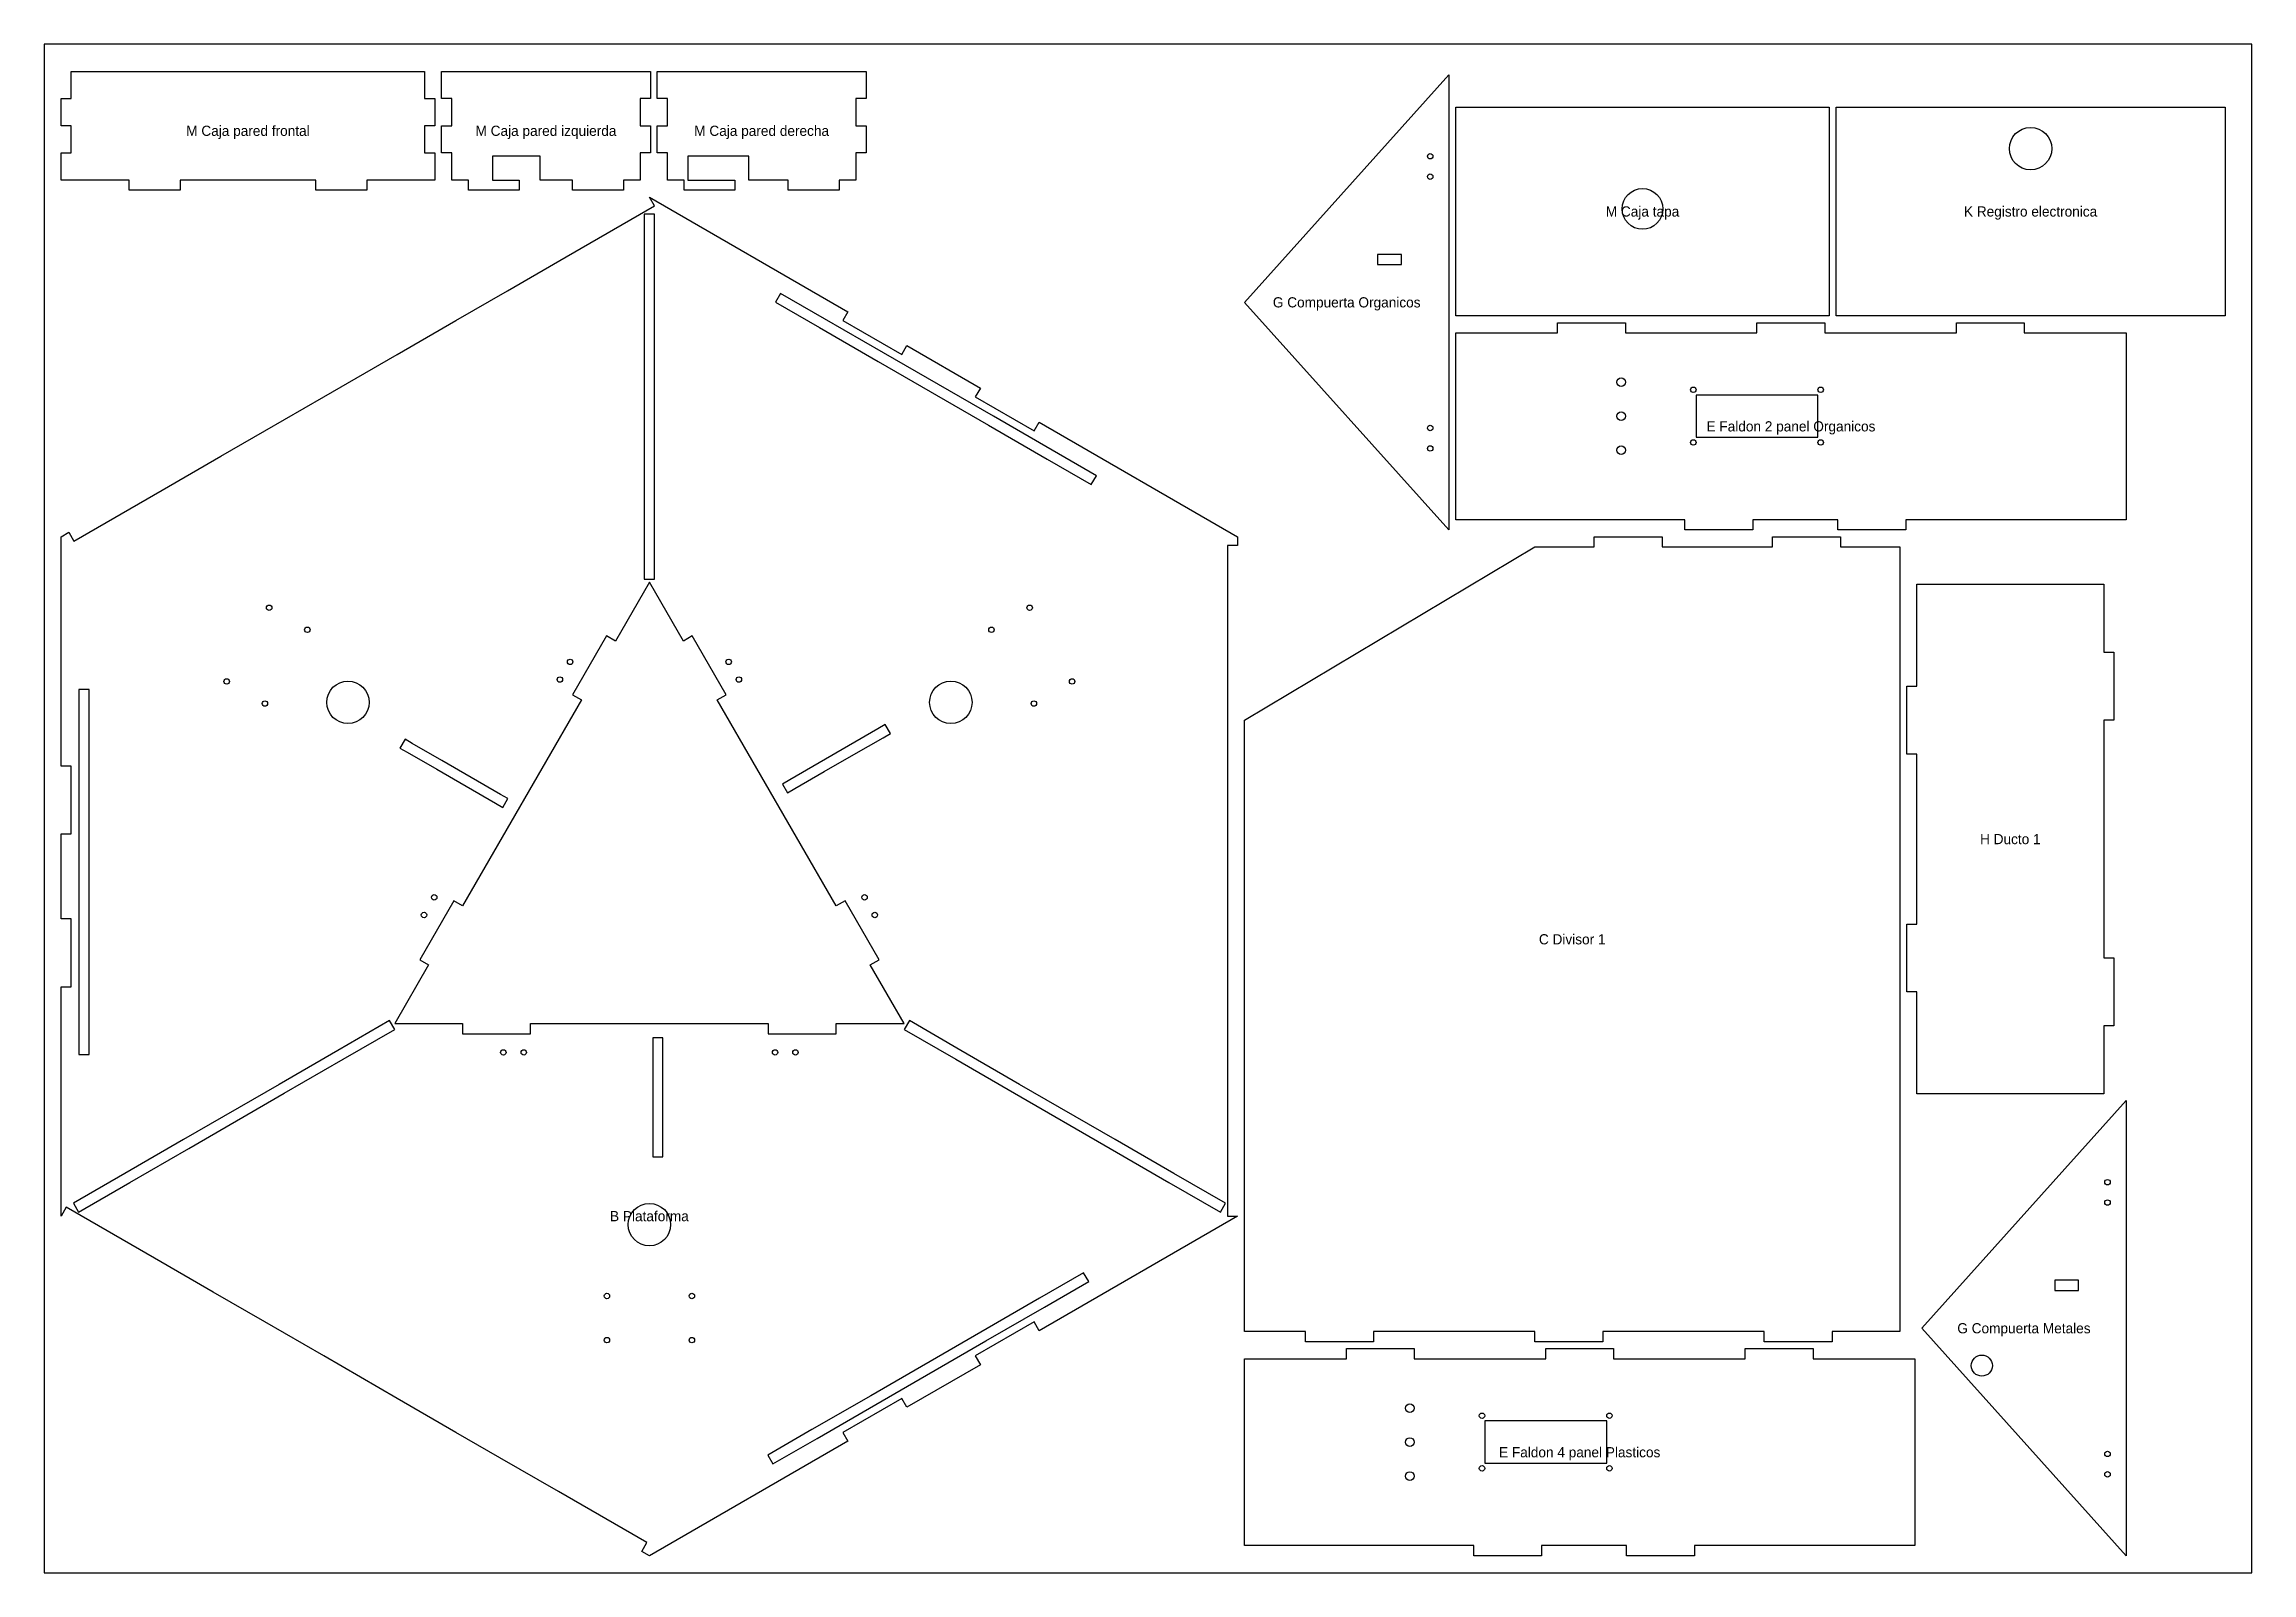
# Model space of a CAD drawing. Header units: millimetres. Extents: x 0 to 1300, y 0 to 900.
import ezdxf
from ezdxf.enums import TextEntityAlignment as Align

# ---------------------------------------------------------------- set-up
doc = ezdxf.new("R2010")
doc.units = ezdxf.units.MM
for name, color, linetype in [('CORTE', 1, 'Continuous'), ('ETIQUETAS_GRABAR', 5, 'Continuous'), ('PLANCHA_1300x900_NO_CORTAR', 8, 'Continuous')]:
    doc.layers.add(name, color=color, linetype=linetype)

msp = doc.modelspace()

# ---------------------------------------------------------------- linework, layer by layer
at = {"layer": 'CORTE'}
for p, q in [((16, 868), (16, 884)), ((16, 884), (224, 884)), ((224, 884), (224, 868)), ((234, 868), (234, 884)), ((234, 884), (357, 884)), ((357, 884), (357, 868)), ((361, 868), (361, 884)), ((361, 884), (484, 884)), ((484, 884), (484, 868)), ((706.8, 748), (827.2, 882)), ((827.2, 882), (827.2, 614)), ((10, 852), (10, 868)), ((10, 868), (16, 868)), ((224, 868), (230, 868)), ((230, 868), (230, 852)), ((240, 868), (234, 868)), ((240, 852), (240, 868)), ((357, 868), (351, 868)), ((351, 868), (351, 852)), ((367, 868), (361, 868)), ((367, 852), (367, 868)), ((484, 868), (478, 868)), ((478, 868), (478, 852)), ((831.2, 740), (831.2, 863)), ((831.2, 863), (1051.2, 863)), ((1051.2, 863), (1051.2, 740)), ((1055.2, 740), (1055.2, 863)), ((1055.2, 863), (1284.2, 863)), ((1284.2, 863), (1284.2, 740)), ((16, 852), (10, 852)), ((16, 836), (16, 852)), ((230, 852), (224, 852)), ((224, 852), (224, 836)), ((234, 836), (234, 852)), ((234, 852), (240, 852)), ((351, 852), (357, 852)), ((357, 852), (357, 836)), ((361, 836), (361, 852)), ((361, 852), (367, 852)), ((478, 852), (484, 852)), ((484, 852), (484, 836)), ((10, 820), (10, 836)), ((10, 836), (16, 836)), ((224, 836), (230, 836)), ((230, 836), (230, 820)), ((240, 836), (234, 836)), ((240, 820), (240, 836)), ((292, 834), (264, 834)), ((264, 834), (264, 820)), ((292, 820), (292, 834)), ((357, 836), (351, 836)), ((351, 836), (351, 820)), ((367, 836), (361, 836)), ((367, 820), (367, 836)), ((415, 834), (379, 834)), ((379, 834), (379, 820)), ((415, 820), (415, 834)), ((484, 836), (478, 836)), ((478, 836), (478, 820)), ((50, 820), (10, 820)), ((50, 814), (50, 820)), ((160, 820), (80, 820)), ((80, 820), (80, 814)), ((160, 814), (160, 820)), ((230, 820), (190, 820)), ((190, 820), (190, 814)), ((249.8, 820), (240, 820)), ((249.8, 814), (249.8, 820)), ((264, 820), (279.8, 820)), ((279.8, 820), (279.8, 814)), ((311.2, 820), (292, 820)), ((311.2, 814), (311.2, 820)), ((351, 820), (341.2, 820)), ((341.2, 820), (341.2, 814)), ((376.8, 820), (367, 820)), ((376.8, 814), (376.8, 820)), ((379, 820), (406.8, 820)), ((406.8, 820), (406.8, 814)), ((438.2, 820), (415, 820)), ((438.2, 814), (438.2, 820)), ((478, 820), (468.2, 820)), ((468.2, 820), (468.2, 814)), ((80, 814), (50, 814)), ((190, 814), (160, 814)), ((279.8, 814), (249.8, 814)), ((341.2, 814), (311.2, 814)), ((359.4, 804.8), (356.4, 810)), ((356.4, 810), (473.3, 742.5)), ((406.8, 814), (376.8, 814)), ((468.2, 814), (438.2, 814)), ((307.4, 774.8), (359.4, 804.8)), ((353.4, 800), (353.4, 765)), ((359.4, 800), (353.4, 800)), ((359.4, 765), (359.4, 800)), ((272.8, 754.8), (307.4, 774.8)), ((787.2, 776.2), (785.2, 776.2)), ((785.2, 776.2), (785.2, 770.2)), ((785.2, 770.2), (787.2, 770.2)), ((797.2, 776.2), (787.2, 776.2)), ((787.2, 770.2), (797.2, 770.2)), ((799.2, 776.2), (797.2, 776.2)), ((797.2, 770.2), (799.2, 770.2)), ((799.2, 770.2), (799.2, 776.2)), ((242.5, 737.3), (272.8, 754.8)), ((353.4, 765), (353.4, 725)), ((359.4, 725), (359.4, 765)), ((433.6, 753.3), (430.6, 748.1)), ((430.6, 748.1), (456.6, 733.1)), ((459.6, 738.3), (433.6, 753.3)), ((473.3, 742.5), (470.3, 737.3)), ((827.2, 614), (706.8, 748)), ((207.9, 717.3), (242.5, 737.3)), ((456.6, 733.1), (491.2, 713.1)), ((494.2, 718.3), (459.6, 738.3)), ((470.3, 737.3), (505, 717.3)), ((1051.2, 740), (831.2, 740)), ((831.2, 620), (831.2, 730)), ((831.2, 730), (891.2, 730)), ((891.2, 730), (891.2, 736)), ((891.2, 736), (931.2, 736)), ((931.2, 736), (931.2, 730)), ((931.2, 730), (1008.6, 730)), ((1008.6, 730), (1008.6, 736)), ((1008.6, 736), (1048.6, 736)), ((1048.6, 736), (1048.6, 730)), ((1048.6, 730), (1126, 730)), ((1284.2, 740), (1055.2, 740)), ((1126, 730), (1126, 736)), ((1126, 736), (1166, 736)), ((1166, 736), (1166, 730)), ((1166, 730), (1226, 730)), ((1226, 730), (1226, 620)), ((164.6, 692.3), (207.9, 717.3)), ((353.4, 725), (353.4, 660)), ((359.4, 660), (359.4, 725)), ((559, 680.9), (494.2, 718.3)), ((505, 717.3), (508, 722.5)), ((508, 722.5), (551.3, 697.5)), ((491.2, 713.1), (556, 675.7)), ((129.9, 672.3), (164.6, 692.3)), ((551.3, 697.5), (548.3, 692.3)), ((548.3, 692.3), (582.9, 672.3)), ((1044.5, 693.4), (972.7, 693.4)), ((972.7, 693.4), (972.7, 668.6)), ((1044.5, 668.6), (1044.5, 693.4)), ((593.6, 660.9), (559, 680.9)), ((582.9, 672.3), (585.9, 677.5)), ((585.9, 677.5), (702.8, 610)), ((104.1, 657.4), (129.9, 672.3)), ((556, 675.7), (590.6, 655.7)), ((972.7, 668.6), (1044.5, 668.6)), ((69.5, 637.4), (104.1, 657.4)), ((353.4, 660), (353.4, 620)), ((359.4, 620), (359.4, 660)), ((590.6, 655.7), (616.6, 640.7)), ((619.6, 645.9), (593.6, 660.9)), ((17.5, 607.4), (69.5, 637.4)), ((616.6, 640.7), (619.6, 645.9)), ((10, 610), (14.5, 612.6)), ((14.5, 612.6), (17.5, 607.4)), ((353.4, 620), (353.4, 585)), ((359.4, 585), (359.4, 620)), ((966.2, 620), (831.2, 620)), ((966.2, 614), (966.2, 620)), ((1006.2, 614), (966.2, 614)), ((1056.2, 620), (1006.2, 620)), ((1006.2, 620), (1006.2, 614)), ((1056.2, 614), (1056.2, 620)), ((1096.2, 614), (1056.2, 614)), ((1226, 620), (1096.2, 620)), ((1096.2, 620), (1096.2, 614)), ((10, 475), (10, 610)), ((702.8, 604.8), (696.8, 604.8)), ((696.8, 604.8), (696.8, 544.8)), ((702.8, 610), (702.8, 604.8)), ((706.8, 502.1), (877.8, 604)), ((877.8, 604), (912.8, 604)), ((912.8, 604), (912.8, 610)), ((912.8, 610), (952.8, 610)), ((952.8, 610), (952.8, 604)), ((952.8, 604), (1017.8, 604)), ((1017.8, 604), (1017.8, 610)), ((1017.8, 610), (1057.8, 610)), ((1057.8, 610), (1057.8, 604)), ((1057.8, 604), (1092.8, 604)), ((1092.8, 604), (1092.8, 142)), ((353.4, 585), (359.4, 585)), ((356.4, 583.2), (336.4, 548.6)), ((376.4, 548.6), (356.4, 583.2)), ((1102.8, 522), (1102.8, 582)), ((1102.8, 582), (1212.8, 582)), ((1212.8, 582), (1212.8, 542)), ((331.2, 551.6), (311.2, 516.9)), ((336.4, 548.6), (331.2, 551.6)), ((381.6, 551.6), (376.4, 548.6)), ((401.6, 516.9), (381.6, 551.6)), ((696.8, 544.8), (696.8, 504.8)), ((1212.8, 542), (1218.8, 542)), ((1218.8, 542), (1218.8, 502)), ((26.5, 520), (20.5, 520)), ((20.5, 520), (20.5, 490)), ((26.5, 490), (26.5, 520)), ((1096.8, 482), (1096.8, 522)), ((1096.8, 522), (1102.8, 522)), ((316.4, 513.9), (246.4, 392.7)), ((311.2, 516.9), (316.4, 513.9)), ((396.4, 513.9), (401.6, 516.9)), ((466.4, 392.7), (396.4, 513.9)), ((491, 496.9), (473.7, 486.9)), ((495.3, 499.4), (491, 496.9)), ((494, 491.7), (498.3, 494.2)), ((498.3, 494.2), (495.3, 499.4)), ((696.8, 504.8), (696.8, 475)), ((706.8, 142), (706.8, 502.1)), ((1218.8, 502), (1212.8, 502)), ((1212.8, 502), (1212.8, 362)), ((20.5, 490), (20.5, 450)), ((26.5, 450), (26.5, 490)), ((212.5, 490.8), (209.5, 485.6)), ((209.5, 485.6), (213.8, 483.1)), ((216.8, 488.3), (212.5, 490.8)), ((213.8, 483.1), (231.2, 473.1)), ((234.2, 478.3), (216.8, 488.3)), ((473.7, 486.9), (456.3, 476.9)), ((459.3, 471.7), (476.7, 481.7)), ((476.7, 481.7), (494, 491.7)), ((1102.8, 482), (1096.8, 482)), ((1102.8, 382), (1102.8, 482)), ((16, 475), (10, 475)), ((16, 435), (16, 475)), ((231.2, 473.1), (248.5, 463.1)), ((251.5, 468.3), (234.2, 478.3)), ((268.8, 458.3), (251.5, 468.3)), ((456.3, 476.9), (439, 466.9)), ((442, 461.7), (459.3, 471.7)), ((696.8, 475), (696.8, 435)), ((248.5, 463.1), (265.8, 453.1)), ((273.1, 455.8), (268.8, 458.3)), ((270.1, 450.6), (273.1, 455.8)), ((439, 466.9), (434.7, 464.4)), ((434.7, 464.4), (437.7, 459.2)), ((437.7, 459.2), (442, 461.7)), ((20.5, 450), (20.5, 375.2)), ((26.5, 375.2), (26.5, 450)), ((265.8, 453.1), (270.1, 450.6)), ((10, 385), (10, 435)), ((10, 435), (16, 435)), ((696.8, 435), (696.8, 385)), ((241.2, 395.7), (221.2, 361)), ((246.4, 392.7), (241.2, 395.7)), ((471.6, 395.7), (466.4, 392.7)), ((491.6, 361), (471.6, 395.7)), ((16, 385), (10, 385)), ((16, 345), (16, 385)), ((696.8, 385), (696.8, 345)), ((1096.8, 342), (1096.8, 382)), ((1096.8, 382), (1102.8, 382)), ((20.5, 375.2), (20.5, 335.2)), ((26.5, 335.2), (26.5, 375.2)), ((226.4, 358), (206.4, 323.4)), ((221.2, 361), (226.4, 358)), ((486.4, 358), (491.6, 361)), ((506.4, 323.4), (486.4, 358)), ((1212.8, 362), (1218.8, 362)), ((1218.8, 362), (1218.8, 322)), ((10, 210), (10, 345)), ((10, 345), (16, 345)), ((696.8, 345), (696.8, 310)), ((1102.8, 342), (1096.8, 342)), ((1102.8, 282), (1102.8, 342)), ((20.5, 335.2), (20.5, 305.2)), ((26.5, 305.2), (26.5, 335.2)), ((203.4, 325.1), (173, 307.6)), ((206.4, 319.9), (203.4, 325.1)), ((509.5, 325.1), (506.5, 319.9)), ((539.8, 307.6), (509.5, 325.1)), ((176, 302.4), (206.4, 319.9)), ((206.4, 323.4), (246.4, 323.4)), ((246.4, 323.4), (246.4, 317.4)), ((246.4, 317.4), (286.4, 317.4)), ((286.4, 317.4), (286.4, 323.4)), ((286.4, 323.4), (426.4, 323.4)), ((364.4, 315), (358.4, 315)), ((358.4, 315), (358.4, 310)), ((364.4, 310), (364.4, 315)), ((426.4, 323.4), (426.4, 317.4)), ((426.4, 317.4), (466.4, 317.4)), ((466.4, 317.4), (466.4, 323.4)), ((466.4, 323.4), (506.4, 323.4)), ((506.5, 319.9), (536.8, 302.4)), ((1212.8, 322), (1212.8, 282)), ((1218.8, 322), (1212.8, 322)), ((20.5, 305.2), (26.5, 305.2)), ((173, 307.6), (138.4, 287.6)), ((141.4, 282.4), (176, 302.4)), ((358.4, 310), (358.4, 290)), ((364.4, 290), (364.4, 310)), ((536.8, 302.4), (571.4, 282.4)), ((574.4, 287.6), (539.8, 307.6)), ((696.8, 310), (696.8, 270)), ((138.4, 287.6), (82.1, 255.1)), ((358.4, 290), (358.4, 270)), ((364.4, 270), (364.4, 290)), ((630.7, 255.1), (574.4, 287.6)), ((85.1, 249.9), (141.4, 282.4)), ((571.4, 282.4), (627.7, 249.9)), ((1212.8, 282), (1102.8, 282)), ((1105.6, 144), (1226, 278)), ((1226, 278), (1226, 10)), ((358.4, 270), (358.4, 250)), ((364.4, 250), (364.4, 270)), ((696.8, 270), (696.8, 210)), ((82.1, 255.1), (47.5, 235.1)), ((50.5, 229.9), (85.1, 249.9)), ((358.4, 250), (358.4, 245)), ((364.4, 245), (364.4, 250)), ((627.7, 249.9), (662.3, 229.9)), ((665.3, 235.1), (630.7, 255.1)), ((47.5, 235.1), (17.2, 217.6)), ((358.4, 245), (364.4, 245)), ((695.7, 217.6), (665.3, 235.1)), ((20.2, 212.4), (50.5, 229.9)), ((662.3, 229.9), (692.7, 212.4)), ((13, 215.2), (10, 210)), ((65, 185.2), (13, 215.2)), ((17.2, 217.6), (20.2, 212.4)), ((702.8, 210), (585.9, 142.5)), ((692.7, 212.4), (695.7, 217.6)), ((696.8, 210), (702.8, 210)), ((99.6, 165.2), (65, 185.2)), ((612.1, 176.7), (586.1, 161.7)), ((589.1, 156.5), (615.1, 171.5)), ((615.1, 171.5), (612.1, 176.7)), ((1186, 172.3), (1184, 172.3)), ((1184, 172.3), (1184, 166.3)), ((1196, 172.3), (1186, 172.3)), ((1198, 172.3), (1196, 172.3)), ((1198, 166.3), (1198, 172.3)), ((129.9, 147.7), (99.6, 165.2)), ((586.1, 161.7), (551.5, 141.7)), ((554.5, 136.5), (589.1, 156.5)), ((1184, 166.3), (1186, 166.3)), ((1186, 166.3), (1196, 166.3)), ((1196, 166.3), (1198, 166.3)), ((164.6, 127.7), (129.9, 147.7)), ((582.9, 147.7), (548.3, 127.7)), ((585.9, 142.5), (582.9, 147.7)), ((1226, 10), (1105.6, 144)), ((551.5, 141.7), (486.7, 104.3)), ((489.7, 99.1), (554.5, 136.5)), ((742.8, 142), (706.8, 142)), ((742.8, 136), (742.8, 142)), ((782.8, 136), (742.8, 136)), ((766.8, 126), (766.8, 132)), ((766.8, 132), (806.8, 132)), ((877.8, 142), (782.8, 142)), ((782.8, 142), (782.8, 136)), ((806.8, 132), (806.8, 126)), ((877.8, 136), (877.8, 142)), ((917.8, 136), (877.8, 136)), ((884.2, 126), (884.2, 132)), ((884.2, 132), (924.2, 132)), ((1012.8, 142), (917.8, 142)), ((917.8, 142), (917.8, 136)), ((924.2, 132), (924.2, 126)), ((1001.6, 126), (1001.6, 132)), ((1001.6, 132), (1041.6, 132)), ((1012.8, 136), (1012.8, 142)), ((1052.8, 136), (1012.8, 136)), ((1041.6, 132), (1041.6, 126)), ((1092.8, 142), (1052.8, 142)), ((1052.8, 142), (1052.8, 136)), ((207.9, 102.7), (164.6, 127.7)), ((551.3, 122.5), (508, 97.5)), ((548.3, 127.7), (551.3, 122.5)), ((706.8, 16), (706.8, 126)), ((706.8, 126), (766.8, 126)), ((806.8, 126), (884.2, 126)), ((924.2, 126), (1001.6, 126)), ((1041.6, 126), (1101.6, 126)), ((1101.6, 126), (1101.6, 16)), ((486.7, 104.3), (452.1, 84.3)), ((242.5, 82.7), (207.9, 102.7)), ((455.1, 79.1), (489.7, 99.1)), ((505, 102.7), (470.3, 82.7)), ((508, 97.5), (505, 102.7)), ((268.3, 67.8), (242.5, 82.7)), ((452.1, 84.3), (426.1, 69.3)), ((429.1, 64.1), (455.1, 79.1)), ((470.3, 82.7), (473.3, 77.5)), ((920.1, 89.4), (848.3, 89.4)), ((848.3, 89.4), (848.3, 64.6)), ((920.1, 64.6), (920.1, 89.4)), ((302.9, 47.8), (268.3, 67.8)), ((473.3, 77.5), (356.4, 10)), ((426.1, 69.3), (429.1, 64.1)), ((848.3, 64.6), (920.1, 64.6)), ((354.9, 17.8), (302.9, 47.8)), ((351.9, 12.6), (354.9, 17.8)), ((841.8, 16), (706.8, 16)), ((841.8, 10), (841.8, 16)), ((931.8, 16), (881.8, 16)), ((881.8, 16), (881.8, 10)), ((931.8, 10), (931.8, 16)), ((1101.6, 16), (971.8, 16)), ((971.8, 16), (971.8, 10)), ((356.4, 10), (351.9, 12.6)), ((881.8, 10), (841.8, 10)), ((971.8, 10), (931.8, 10))]:
    msp.add_line(p, q, dxfattribs=at)
for centre, radius in [((1169.7, 838.5), 12.5), ((816.2, 834), 1.6), ((816.2, 822), 1.6), ((941.2, 803), 12), ((928.6, 701), 2.55), ((971.1, 696.5), 1.6), ((1046.1, 696.5), 1.6), ((928.6, 681), 2.55), ((816.2, 674), 1.6), ((816.2, 662), 1.6), ((928.6, 661), 2.55), ((971.1, 665.5), 1.6), ((1046.1, 665.5), 1.6), ((132.5, 568.2), 1.6), ((580.3, 568.2), 1.6), ((155, 555.2), 1.6), ((557.8, 555.2), 1.6), ((309.7, 536.3), 1.6), ((403.1, 536.3), 1.6), ((107.5, 524.8), 1.6), ((178.9, 512.5), 12.5), ((303.7, 525.9), 1.6), ((409.1, 525.9), 1.6), ((533.9, 512.5), 12.5), ((605.3, 524.8), 1.6), ((130, 511.8), 1.6), ((582.8, 511.8), 1.6), ((229.7, 397.7), 1.6), ((483.1, 397.7), 1.6), ((223.7, 387.3), 1.6), ((489.1, 387.3), 1.6), ((270.4, 306.4), 1.6), ((282.4, 306.4), 1.6), ((430.4, 306.4), 1.6), ((442.4, 306.4), 1.6), ((1215, 230), 1.6), ((356.4, 205), 12.5), ((1215, 218), 1.6), ((331.4, 163), 1.6), ((381.4, 163), 1.6), ((331.4, 137), 1.6), ((381.4, 137), 1.6), ((1141, 122), 6.2), ((804.2, 97), 2.55), ((846.7, 92.5), 1.6), ((921.7, 92.5), 1.6), ((804.2, 77), 2.55), ((1215, 70), 1.6), ((804.2, 57), 2.55), ((846.7, 61.5), 1.6), ((921.7, 61.5), 1.6), ((1215, 58), 1.6)]:
    msp.add_circle(centre, radius, dxfattribs=at)
at = {"layer": 'PLANCHA_1300x900_NO_CORTAR'}
msp.add_lwpolyline([(0, 0), (1300, 0), (1300, 900), (0, 900)], close=True, dxfattribs=at)

# ---------------------------------------------------------------- texts
at = {"layer": 'ETIQUETAS_GRABAR'}
for s, p in [('M Caja pared frontal', (120, 849)), ('M Caja pared izquierda', (295.5, 849)), ('M Caja pared derecha', (422.5, 849)), ('M Caja tapa', (941.2, 801.5)), ('K Registro electronica', (1169.7, 801.5)), ('G Compuerta Organicos', (767, 748)), ('E Faldon 2 panel Organicos', (1028.6, 675)), ('H Ducto 1', (1157.8, 432)), ('C Divisor 1', (899.8, 373)), ('B Plataforma', (356.4, 210)), ('G Compuerta Metales', (1165.8, 144)), ('E Faldon 4 panel Plasticos', (904.2, 71))]:
    msp.add_text(s, height=6, dxfattribs=at).set_placement(p, align=Align.MIDDLE_CENTER)

doc.saveas('drawing.dxf')
